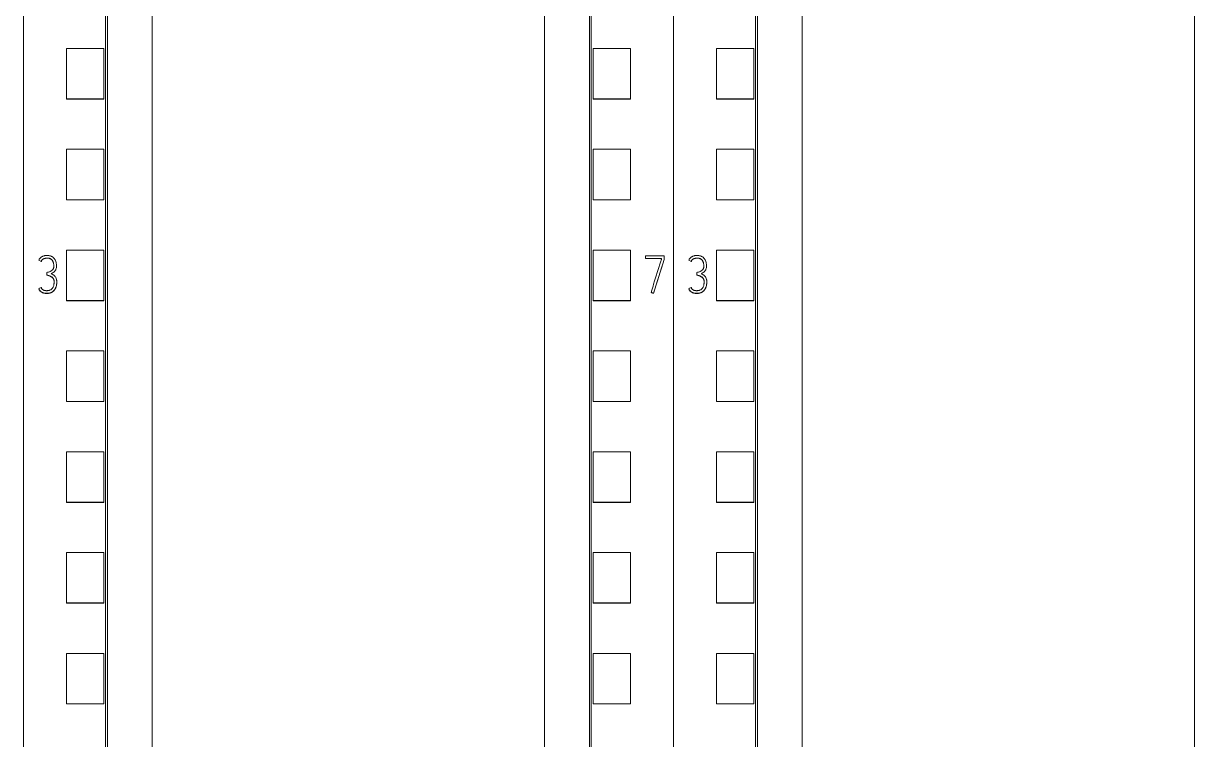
# Model space of a CAD drawing. Header units: millimetres. Extents: x 4137 to 6698, y 1400 to 3585.
# Drawn here: x 5181 to 5243.7, y 2980.8 to 3019.2 of the extents above; entities that cross this region are included whole.
import ezdxf

# ---------------------------------------------------------------- set-up
doc = ezdxf.new("R2010")
doc.units = ezdxf.units.MM
doc.layers.add('000-PI-Oprema', color=30, linetype='Continuous', lineweight=5)

msp = doc.modelspace()

# ---------------------------------------------------------------- linework, layer by layer
at = {"layer": '000-PI-Oprema', "color": 0, "linetype": 'ByBlock', "lineweight": 0}
for p, q in [((5181.048, 3075.465), (5181.048, 2962.047)), ((5215.848, 3075.465), (5215.848, 2962.047)), ((5215.848, 3075.465), (5215.848, 2962.047)), ((5185.448, 3073.185), (5185.448, 2964.37)), ((5211.448, 2964.37), (5211.448, 3073.185)), ((5220.248, 3073.185), (5220.248, 2964.37)), ((5183.348, 3015.152), (5183.348, 3017.854)), ((5185.348, 3017.854), (5183.348, 3017.854)), ((5185.348, 3015.152), (5185.348, 3017.854)), ((5211.548, 3015.152), (5211.548, 3017.854)), ((5211.548, 3017.854), (5213.548, 3017.854)), ((5213.548, 3015.152), (5213.548, 3017.854)), ((5218.148, 3015.152), (5218.148, 3017.854)), ((5220.148, 3017.854), (5218.148, 3017.854)), ((5220.148, 3015.152), (5220.148, 3017.854)), ((5183.348, 3015.134), (5183.348, 3015.152)), ((5185.348, 3015.152), (5183.348, 3015.152)), ((5185.348, 3015.134), (5183.348, 3015.134)), ((5185.348, 3015.134), (5185.348, 3015.152)), ((5211.548, 3015.152), (5213.548, 3015.152)), ((5211.548, 3015.134), (5211.548, 3015.152)), ((5211.548, 3015.134), (5213.548, 3015.134)), ((5213.548, 3015.134), (5213.548, 3015.152)), ((5218.148, 3015.134), (5218.148, 3015.152)), ((5220.148, 3015.152), (5218.148, 3015.152)), ((5220.148, 3015.134), (5218.148, 3015.134)), ((5220.148, 3015.134), (5220.148, 3015.152)), ((5183.348, 3009.751), (5183.348, 3012.452)), ((5185.348, 3012.452), (5183.348, 3012.452)), ((5185.348, 3009.751), (5185.348, 3012.452)), ((5211.548, 3009.751), (5211.548, 3012.452)), ((5211.548, 3012.452), (5213.548, 3012.452)), ((5213.548, 3009.751), (5213.548, 3012.452)), ((5218.148, 3009.751), (5218.148, 3012.452)), ((5220.148, 3012.452), (5218.148, 3012.452)), ((5220.148, 3009.751), (5220.148, 3012.452)), ((5183.348, 3009.734), (5183.348, 3009.751)), ((5185.348, 3009.751), (5183.348, 3009.751)), ((5185.348, 3009.734), (5183.348, 3009.734)), ((5185.348, 3009.734), (5185.348, 3009.751)), ((5211.548, 3009.751), (5213.548, 3009.751)), ((5211.548, 3009.734), (5211.548, 3009.751)), ((5211.548, 3009.734), (5213.548, 3009.734)), ((5213.548, 3009.734), (5213.548, 3009.751)), ((5218.148, 3009.734), (5218.148, 3009.751)), ((5220.148, 3009.751), (5218.148, 3009.751)), ((5220.148, 3009.734), (5218.148, 3009.734)), ((5220.148, 3009.734), (5220.148, 3009.751)), ((5183.348, 3004.349), (5183.348, 3007.05)), ((5185.348, 3007.05), (5183.348, 3007.05)), ((5185.348, 3004.349), (5185.348, 3007.05)), ((5211.548, 3004.349), (5211.548, 3007.05)), ((5211.548, 3007.05), (5213.548, 3007.05)), ((5213.548, 3004.349), (5213.548, 3007.05)), ((5214.351, 3006.607), (5214.351, 3006.748)), ((5214.351, 3006.748), (5215.35, 3006.748)), ((5214.351, 3006.607), (5214.351, 3006.6)), ((5215.211, 3006.607), (5214.351, 3006.607)), ((5214.351, 3006.6), (5215.211, 3006.6)), ((5215.211, 3006.568), (5215.211, 3006.607)), ((5215.35, 3006.748), (5215.35, 3006.546)), ((5215.35, 3006.546), (5215.35, 3006.539)), ((5218.148, 3004.349), (5218.148, 3007.05)), ((5220.148, 3007.05), (5218.148, 3007.05)), ((5220.148, 3004.349), (5220.148, 3007.05)), ((5182.294, 3005.847), (5182.294, 3005.841)), ((5182.815, 3006.194), (5182.815, 3006.2)), ((5217.094, 3005.847), (5217.094, 3005.841)), ((5217.615, 3006.194), (5217.615, 3006.2)), ((5182.302, 3005.709), (5182.302, 3005.703)), ((5182.832, 3005.341), (5182.832, 3005.347)), ((5217.102, 3005.709), (5217.102, 3005.703)), ((5217.632, 3005.341), (5217.632, 3005.347)), ((5214.648, 3004.783), (5214.648, 3004.777)), ((5214.781, 3004.739), (5214.781, 3004.733)), ((5183.348, 3004.334), (5183.348, 3004.349)), ((5185.348, 3004.349), (5183.348, 3004.349)), ((5185.348, 3004.334), (5183.348, 3004.334)), ((5185.348, 3004.334), (5185.348, 3004.349)), ((5211.548, 3004.334), (5211.548, 3004.349)), ((5211.548, 3004.349), (5213.548, 3004.349)), ((5211.548, 3004.334), (5213.548, 3004.334)), ((5213.548, 3004.334), (5213.548, 3004.349)), ((5218.148, 3004.334), (5218.148, 3004.349)), ((5220.148, 3004.349), (5218.148, 3004.349)), ((5220.148, 3004.334), (5218.148, 3004.334)), ((5220.148, 3004.334), (5220.148, 3004.349)), ((5183.348, 2998.947), (5183.348, 3001.649)), ((5185.348, 3001.649), (5183.348, 3001.649)), ((5185.348, 2998.947), (5185.348, 3001.649)), ((5211.548, 2998.947), (5211.548, 3001.649)), ((5211.548, 3001.649), (5213.548, 3001.649)), ((5213.548, 2998.947), (5213.548, 3001.649)), ((5218.148, 2998.947), (5218.148, 3001.649)), ((5220.148, 3001.649), (5218.148, 3001.649)), ((5220.148, 2998.947), (5220.148, 3001.649)), ((5183.348, 2998.934), (5183.348, 2998.947)), ((5185.348, 2998.947), (5183.348, 2998.947)), ((5185.348, 2998.934), (5185.348, 2998.947)), ((5211.548, 2998.934), (5211.548, 2998.947)), ((5211.548, 2998.947), (5213.548, 2998.947)), ((5213.548, 2998.934), (5213.548, 2998.947)), ((5218.148, 2998.934), (5218.148, 2998.947)), ((5220.148, 2998.947), (5218.148, 2998.947)), ((5220.148, 2998.934), (5220.148, 2998.947)), ((5185.348, 2998.934), (5183.348, 2998.934)), ((5211.548, 2998.934), (5213.548, 2998.934)), ((5220.148, 2998.934), (5218.148, 2998.934)), ((5183.348, 2993.546), (5183.348, 2996.247)), ((5185.348, 2996.247), (5183.348, 2996.247)), ((5185.348, 2993.546), (5185.348, 2996.247)), ((5211.548, 2993.546), (5211.548, 2996.247)), ((5211.548, 2996.247), (5213.548, 2996.247)), ((5213.548, 2993.546), (5213.548, 2996.247)), ((5218.148, 2993.546), (5218.148, 2996.247)), ((5220.148, 2996.247), (5218.148, 2996.247)), ((5220.148, 2993.546), (5220.148, 2996.247)), ((5183.348, 2993.534), (5183.348, 2993.546)), ((5185.348, 2993.546), (5183.348, 2993.546)), ((5185.348, 2993.534), (5183.348, 2993.534)), ((5185.348, 2993.534), (5185.348, 2993.546)), ((5211.548, 2993.534), (5211.548, 2993.546)), ((5211.548, 2993.546), (5213.548, 2993.546)), ((5211.548, 2993.534), (5213.548, 2993.534)), ((5213.548, 2993.534), (5213.548, 2993.546)), ((5218.148, 2993.534), (5218.148, 2993.546)), ((5220.148, 2993.546), (5218.148, 2993.546)), ((5220.148, 2993.534), (5218.148, 2993.534)), ((5220.148, 2993.534), (5220.148, 2993.546)), ((5183.348, 2988.144), (5183.348, 2990.845)), ((5185.348, 2990.845), (5183.348, 2990.845)), ((5185.348, 2988.144), (5185.348, 2990.845)), ((5211.548, 2988.144), (5211.548, 2990.845)), ((5211.548, 2990.845), (5213.548, 2990.845)), ((5213.548, 2988.144), (5213.548, 2990.845)), ((5218.148, 2988.144), (5218.148, 2990.845)), ((5220.148, 2990.845), (5218.148, 2990.845)), ((5220.148, 2988.144), (5220.148, 2990.845)), ((5183.348, 2988.135), (5183.348, 2988.144)), ((5185.348, 2988.144), (5183.348, 2988.144)), ((5185.348, 2988.135), (5183.348, 2988.135)), ((5185.348, 2988.135), (5185.348, 2988.144)), ((5211.548, 2988.135), (5211.548, 2988.144)), ((5211.548, 2988.144), (5213.548, 2988.144)), ((5211.548, 2988.135), (5213.548, 2988.135)), ((5213.548, 2988.135), (5213.548, 2988.144)), ((5218.148, 2988.135), (5218.148, 2988.144)), ((5220.148, 2988.144), (5218.148, 2988.144)), ((5220.148, 2988.135), (5218.148, 2988.135)), ((5220.148, 2988.135), (5220.148, 2988.144)), ((5183.348, 2982.743), (5183.348, 2985.444)), ((5185.348, 2985.444), (5183.348, 2985.444)), ((5185.348, 2982.743), (5185.348, 2985.444)), ((5211.548, 2982.743), (5211.548, 2985.444)), ((5211.548, 2985.444), (5213.548, 2985.444)), ((5213.548, 2982.743), (5213.548, 2985.444)), ((5218.148, 2982.743), (5218.148, 2985.444)), ((5220.148, 2985.444), (5218.148, 2985.444)), ((5220.148, 2982.743), (5220.148, 2985.444)), ((5183.348, 2982.735), (5183.348, 2982.743)), ((5185.348, 2982.743), (5183.348, 2982.743)), ((5185.348, 2982.735), (5183.348, 2982.735)), ((5185.348, 2982.735), (5185.348, 2982.743)), ((5211.548, 2982.735), (5211.548, 2982.743)), ((5211.548, 2982.743), (5213.548, 2982.743)), ((5211.548, 2982.735), (5213.548, 2982.735)), ((5213.548, 2982.735), (5213.548, 2982.743)), ((5218.148, 2982.735), (5218.148, 2982.743)), ((5220.148, 2982.743), (5218.148, 2982.743)), ((5220.148, 2982.735), (5218.148, 2982.735)), ((5220.148, 2982.735), (5220.148, 2982.743))]:
    msp.add_line(p, q, dxfattribs=at)
at = {"layer": '000-PI-Oprema', "color": 0, "linetype": 'ByBlock', "lineweight": 0, "ltscale": 0.25}
for p, q in [((5181.869, 3006.512), (5181.997, 3006.442)), ((5216.669, 3006.512), (5216.797, 3006.442)), ((5181.869, 3004.986), (5181.997, 3005.044)), ((5216.669, 3004.986), (5216.797, 3005.044))]:
    msp.add_line(p, q, dxfattribs=at)
at = {"layer": '000-PI-Oprema', "color": 7, "linetype": 'Continuous', "lineweight": 13}
for centre, major_axis, ratio, start_param, end_param in [((5218.883, 2955.573), (314.603, 1002.18), 0.017762, 1.525489, 1.527294), ((5218.881, 2955.637), (314.393, 1001.508), 0.017752, 1.525522, 1.527328)]:
    msp.add_ellipse(centre, major_axis=major_axis, ratio=ratio, start_param=start_param, end_param=end_param, dxfattribs=at)
at = {"layer": '000-PI-Oprema', "color": 0, "linetype": 'ByBlock', "lineweight": 0}
for points, knots in [([(5185.548, 3073.37), (5185.548, 3070.326), (5185.548, 3060.757), (5185.548, 3046.587), (5185.548, 3032.02), (5185.548, 3017.81), (5185.548, 3003.516), (5185.548, 2988.029), (5185.548, 2975.39), (5185.548, 2967.425), (5185.548, 2964.084)], [0, 0, 0, 0, 0.083934, 0.263736, 0.389889, 0.484142, 0.653794, 0.78188, 0.908517, 1, 1, 1, 1]), ([(5211.348, 2964.084), (5211.348, 2967.425), (5211.348, 2975.39), (5211.348, 2988.029), (5211.348, 3003.516), (5211.348, 3017.81), (5211.348, 3032.02), (5211.348, 3046.587), (5211.348, 3060.757), (5211.348, 3070.326), (5211.348, 3073.37)], [0, 0, 0, 0, 0.091483, 0.21812, 0.346206, 0.515858, 0.610111, 0.736264, 0.916066, 1, 1, 1, 1]), ([(5220.348, 3073.37), (5220.348, 3070.326), (5220.348, 3060.757), (5220.348, 3046.587), (5220.348, 3032.02), (5220.348, 3017.81), (5220.348, 3003.516), (5220.348, 2988.029), (5220.348, 2975.39), (5220.348, 2967.425), (5220.348, 2964.084)], [0, 0, 0, 0, 0.083934, 0.263736, 0.389889, 0.484142, 0.653794, 0.78188, 0.908517, 1, 1, 1, 1]), ([(5187.948, 3070.305), (5187.948, 3068.282), (5187.948, 3059.733), (5187.948, 3046.587), (5187.948, 3032.02), (5187.948, 3017.81), (5187.948, 3003.516), (5187.948, 2988.029), (5187.948, 2975.271), (5187.948, 2966.39), (5187.948, 2962.132), (5187.948, 2961.334)], [0, 0, 0, 0, 0.055935, 0.236292, 0.362833, 0.457376, 0.627551, 0.756032, 0.883059, 0.978086, 1, 1, 1, 1]), ([(5208.948, 3070.305), (5208.948, 3068.282), (5208.948, 3059.733), (5208.948, 3046.587), (5208.948, 3032.02), (5208.948, 3017.81), (5208.948, 3003.516), (5208.948, 2988.029), (5208.948, 2975.271), (5208.948, 2966.39), (5208.948, 2962.132), (5208.948, 2961.334)], [0, 0, 0, 0, 0.055935, 0.236292, 0.362833, 0.457376, 0.627551, 0.756032, 0.883059, 0.978086, 1, 1, 1, 1]), ([(5222.748, 3070.305), (5222.748, 3068.282), (5222.748, 3059.733), (5222.748, 3046.587), (5222.748, 3032.02), (5222.748, 3017.81), (5222.748, 3003.516), (5222.748, 2988.029), (5222.748, 2975.271), (5222.748, 2966.39), (5222.748, 2962.132), (5222.748, 2961.334)], [0, 0, 0, 0, 0.055935, 0.236292, 0.362833, 0.457376, 0.627551, 0.756032, 0.883059, 0.978086, 1, 1, 1, 1]), ([(5243.748, 3070.305), (5243.748, 3068.282), (5243.748, 3059.733), (5243.748, 3046.587), (5243.748, 3032.02), (5243.748, 3017.81), (5243.748, 3003.516), (5243.748, 2988.029), (5243.748, 2975.271), (5243.748, 2966.39), (5243.748, 2962.132), (5243.748, 2961.334)], [0, 0, 0, 0, 0.055935, 0.236292, 0.362833, 0.457376, 0.627551, 0.756032, 0.883059, 0.978086, 1, 1, 1, 1]), ([(5181.869, 3006.512), (5181.878, 3006.531), (5181.897, 3006.566), (5181.922, 3006.598), (5181.942, 3006.621), (5181.949, 3006.628), (5181.964, 3006.642), (5181.972, 3006.649), (5181.995, 3006.668), (5182.011, 3006.68), (5182.037, 3006.696), (5182.046, 3006.701), (5182.064, 3006.71), (5182.073, 3006.714), (5182.101, 3006.727), (5182.12, 3006.734), (5182.149, 3006.742), (5182.159, 3006.745), (5182.178, 3006.749), (5182.188, 3006.751), (5182.218, 3006.756), (5182.258, 3006.761), (5182.298, 3006.762), (5182.339, 3006.761), (5182.359, 3006.761), (5182.399, 3006.757), (5182.419, 3006.754), (5182.459, 3006.746), (5182.478, 3006.742), (5182.517, 3006.729), (5182.535, 3006.722), (5182.563, 3006.709), (5182.572, 3006.704), (5182.59, 3006.694), (5182.598, 3006.689), (5182.623, 3006.672), (5182.639, 3006.66), (5182.661, 3006.64), (5182.668, 3006.633), (5182.682, 3006.618), (5182.689, 3006.61), (5182.708, 3006.587), (5182.72, 3006.57), (5182.741, 3006.536), (5182.75, 3006.518), (5182.775, 3006.463), (5182.787, 3006.424), (5182.8, 3006.366), (5182.804, 3006.346), (5182.81, 3006.306), (5182.812, 3006.286), (5182.814, 3006.246), (5182.815, 3006.226), (5182.815, 3006.186), (5182.815, 3006.166), (5182.812, 3006.125), (5182.81, 3006.105), (5182.802, 3006.065), (5182.796, 3006.046), (5182.781, 3006.009), (5182.773, 3005.991), (5182.757, 3005.964), (5182.752, 3005.956), (5182.74, 3005.939), (5182.734, 3005.931), (5182.714, 3005.908), (5182.7, 3005.894), (5182.678, 3005.874), (5182.67, 3005.867), (5182.654, 3005.855), (5182.645, 3005.849), (5182.62, 3005.833), (5182.603, 3005.822), (5182.568, 3005.802), (5182.55, 3005.793), (5182.532, 3005.784)], [0, 0, 0, 0, 0.03125, 0.0625, 0.0625, 0.078125, 0.078125, 0.09375, 0.09375, 0.125, 0.125, 0.140625, 0.140625, 0.15625, 0.15625, 0.1875, 0.1875, 0.203125, 0.203125, 0.21875, 0.21875, 0.25, 0.28125, 0.28125, 0.3125, 0.3125, 0.34375, 0.34375, 0.375, 0.375, 0.40625, 0.40625, 0.421875, 0.421875, 0.4375, 0.4375, 0.46875, 0.46875, 0.484375, 0.484375, 0.5, 0.5, 0.53125, 0.53125, 0.5625, 0.5625, 0.625, 0.625, 0.65625, 0.65625, 0.6875, 0.6875, 0.71875, 0.71875, 0.75, 0.75, 0.78125, 0.78125, 0.8125, 0.8125, 0.84375, 0.84375, 0.859375, 0.859375, 0.875, 0.875, 0.90625, 0.90625, 0.921875, 0.921875, 0.9375, 0.9375, 0.96875, 0.96875, 1, 1, 1, 1]), ([(5182.294, 3005.847), (5182.325, 3005.857), (5182.357, 3005.866), (5182.42, 3005.886), (5182.451, 3005.896), (5182.496, 3005.916), (5182.511, 3005.924), (5182.54, 3005.941), (5182.553, 3005.95), (5182.573, 3005.965), (5182.579, 3005.971), (5182.591, 3005.982), (5182.597, 3005.988), (5182.613, 3006.007), (5182.624, 3006.019), (5182.637, 3006.04), (5182.641, 3006.047), (5182.649, 3006.062), (5182.652, 3006.07), (5182.661, 3006.093), (5182.665, 3006.109), (5182.671, 3006.141), (5182.673, 3006.158), (5182.674, 3006.191), (5182.674, 3006.207), (5182.673, 3006.257), (5182.671, 3006.289), (5182.663, 3006.338), (5182.66, 3006.354), (5182.653, 3006.378), (5182.651, 3006.386), (5182.646, 3006.402), (5182.643, 3006.41), (5182.634, 3006.433), (5182.627, 3006.448), (5182.61, 3006.477), (5182.601, 3006.491), (5182.581, 3006.517), (5182.57, 3006.53), (5182.552, 3006.547), (5182.546, 3006.552), (5182.533, 3006.562), (5182.526, 3006.567), (5182.505, 3006.581), (5182.49, 3006.589), (5182.46, 3006.601), (5182.444, 3006.607), (5182.411, 3006.615), (5182.395, 3006.617), (5182.362, 3006.621), (5182.346, 3006.623), (5182.312, 3006.623), (5182.296, 3006.623), (5182.262, 3006.621), (5182.246, 3006.619), (5182.213, 3006.614), (5182.197, 3006.611), (5182.173, 3006.603), (5182.165, 3006.601), (5182.15, 3006.595), (5182.142, 3006.592), (5182.127, 3006.585), (5182.119, 3006.581), (5182.105, 3006.572), (5182.098, 3006.568), (5182.078, 3006.553), (5182.065, 3006.542), (5182.042, 3006.518), (5182.032, 3006.506), (5182.013, 3006.478), (5182.005, 3006.464), (5181.997, 3006.449)], [0, 0, 0, 0, 0.0625, 0.0625, 0.125, 0.125, 0.15625, 0.15625, 0.1875, 0.1875, 0.203125, 0.203125, 0.21875, 0.21875, 0.25, 0.25, 0.265625, 0.265625, 0.28125, 0.28125, 0.3125, 0.3125, 0.34375, 0.34375, 0.375, 0.375, 0.4375, 0.4375, 0.46875, 0.46875, 0.484375, 0.484375, 0.5, 0.5, 0.53125, 0.53125, 0.5625, 0.5625, 0.59375, 0.59375, 0.609375, 0.609375, 0.625, 0.625, 0.65625, 0.65625, 0.6875, 0.6875, 0.71875, 0.71875, 0.75, 0.75, 0.78125, 0.78125, 0.8125, 0.8125, 0.84375, 0.84375, 0.859375, 0.859375, 0.875, 0.875, 0.890625, 0.890625, 0.90625, 0.90625, 0.9375, 0.9375, 0.96875, 0.96875, 1, 1, 1, 1]), ([(5181.997, 3006.442), (5182.004, 3006.457), (5182.013, 3006.472), (5182.031, 3006.499), (5182.041, 3006.511), (5182.059, 3006.529), (5182.065, 3006.535), (5182.077, 3006.546), (5182.084, 3006.551), (5182.097, 3006.561), (5182.104, 3006.565), (5182.118, 3006.574), (5182.125, 3006.578), (5182.148, 3006.588), (5182.163, 3006.594), (5182.195, 3006.604), (5182.211, 3006.607), (5182.244, 3006.613), (5182.26, 3006.615), (5182.293, 3006.617), (5182.31, 3006.617), (5182.36, 3006.616), (5182.392, 3006.613), (5182.433, 3006.603), (5182.441, 3006.601), (5182.457, 3006.596), (5182.465, 3006.593), (5182.488, 3006.584), (5182.502, 3006.576), (5182.524, 3006.563), (5182.53, 3006.558), (5182.543, 3006.548), (5182.55, 3006.543), (5182.568, 3006.526), (5182.579, 3006.513), (5182.594, 3006.494), (5182.599, 3006.487), (5182.609, 3006.473), (5182.622, 3006.452), (5182.632, 3006.43), (5182.645, 3006.399), (5182.65, 3006.383), (5182.659, 3006.354), (5182.662, 3006.34), (5182.664, 3006.326)], [0, 0, 0, 0, 0.055989, 0.055989, 0.111979, 0.111979, 0.139974, 0.139974, 0.167968, 0.167968, 0.195963, 0.195963, 0.223958, 0.223958, 0.279947, 0.279947, 0.335937, 0.335937, 0.391926, 0.391926, 0.447916, 0.447916, 0.559895, 0.559895, 0.587889, 0.587889, 0.615884, 0.615884, 0.671874, 0.671874, 0.699868, 0.699868, 0.727863, 0.727863, 0.783853, 0.783853, 0.811847, 0.811847, 0.839842, 0.895832, 0.895832, 0.951821, 0.951821, 1, 1, 1, 1]), ([(5214.648, 3004.783), (5214.695, 3004.932), (5214.742, 3005.081), (5214.812, 3005.304), (5214.835, 3005.378), (5214.882, 3005.527), (5214.905, 3005.602), (5214.94, 3005.713), (5214.952, 3005.75), (5214.975, 3005.825), (5214.987, 3005.862), (5215.022, 3005.973), (5215.045, 3006.048), (5215.092, 3006.197), (5215.116, 3006.271), (5215.151, 3006.382), (5215.163, 3006.42), (5215.18, 3006.475), (5215.186, 3006.494), (5215.196, 3006.522), (5215.199, 3006.531), (5215.205, 3006.549), (5215.208, 3006.559), (5215.211, 3006.568)], [0, 0, 0, 0, 0.25, 0.25, 0.375, 0.375, 0.5, 0.5, 0.5625, 0.5625, 0.625, 0.625, 0.75, 0.75, 0.875, 0.875, 0.9375, 0.9375, 0.96875, 0.96875, 0.984375, 0.984375, 1, 1, 1, 1]), ([(5216.669, 3006.512), (5216.678, 3006.531), (5216.697, 3006.566), (5216.722, 3006.598), (5216.742, 3006.621), (5216.749, 3006.628), (5216.764, 3006.642), (5216.772, 3006.649), (5216.795, 3006.668), (5216.811, 3006.68), (5216.837, 3006.696), (5216.846, 3006.701), (5216.864, 3006.71), (5216.873, 3006.714), (5216.901, 3006.727), (5216.92, 3006.734), (5216.949, 3006.742), (5216.959, 3006.745), (5216.978, 3006.749), (5216.988, 3006.751), (5217.018, 3006.756), (5217.058, 3006.761), (5217.098, 3006.762), (5217.139, 3006.761), (5217.159, 3006.761), (5217.199, 3006.757), (5217.219, 3006.754), (5217.259, 3006.746), (5217.278, 3006.742), (5217.317, 3006.729), (5217.335, 3006.722), (5217.363, 3006.709), (5217.372, 3006.704), (5217.39, 3006.694), (5217.398, 3006.689), (5217.423, 3006.672), (5217.439, 3006.66), (5217.461, 3006.64), (5217.468, 3006.633), (5217.482, 3006.618), (5217.489, 3006.61), (5217.508, 3006.587), (5217.52, 3006.57), (5217.541, 3006.536), (5217.55, 3006.518), (5217.575, 3006.463), (5217.587, 3006.424), (5217.6, 3006.366), (5217.604, 3006.346), (5217.61, 3006.306), (5217.612, 3006.286), (5217.614, 3006.246), (5217.615, 3006.226), (5217.615, 3006.186), (5217.615, 3006.166), (5217.612, 3006.125), (5217.61, 3006.105), (5217.602, 3006.065), (5217.596, 3006.046), (5217.581, 3006.009), (5217.573, 3005.991), (5217.557, 3005.964), (5217.552, 3005.956), (5217.54, 3005.939), (5217.534, 3005.931), (5217.514, 3005.908), (5217.5, 3005.894), (5217.478, 3005.874), (5217.47, 3005.867), (5217.454, 3005.855), (5217.445, 3005.849), (5217.42, 3005.833), (5217.403, 3005.822), (5217.368, 3005.802), (5217.35, 3005.793), (5217.332, 3005.784)], [0, 0, 0, 0, 0.03125, 0.0625, 0.0625, 0.078125, 0.078125, 0.09375, 0.09375, 0.125, 0.125, 0.140625, 0.140625, 0.15625, 0.15625, 0.1875, 0.1875, 0.203125, 0.203125, 0.21875, 0.21875, 0.25, 0.28125, 0.28125, 0.3125, 0.3125, 0.34375, 0.34375, 0.375, 0.375, 0.40625, 0.40625, 0.421875, 0.421875, 0.4375, 0.4375, 0.46875, 0.46875, 0.484375, 0.484375, 0.5, 0.5, 0.53125, 0.53125, 0.5625, 0.5625, 0.625, 0.625, 0.65625, 0.65625, 0.6875, 0.6875, 0.71875, 0.71875, 0.75, 0.75, 0.78125, 0.78125, 0.8125, 0.8125, 0.84375, 0.84375, 0.859375, 0.859375, 0.875, 0.875, 0.90625, 0.90625, 0.921875, 0.921875, 0.9375, 0.9375, 0.96875, 0.96875, 1, 1, 1, 1]), ([(5217.094, 3005.847), (5217.125, 3005.857), (5217.157, 3005.866), (5217.22, 3005.886), (5217.251, 3005.896), (5217.296, 3005.916), (5217.311, 3005.924), (5217.34, 3005.941), (5217.353, 3005.95), (5217.373, 3005.965), (5217.379, 3005.971), (5217.391, 3005.982), (5217.397, 3005.988), (5217.413, 3006.007), (5217.424, 3006.019), (5217.437, 3006.04), (5217.441, 3006.047), (5217.449, 3006.062), (5217.452, 3006.07), (5217.461, 3006.093), (5217.465, 3006.109), (5217.471, 3006.141), (5217.473, 3006.158), (5217.474, 3006.191), (5217.474, 3006.207), (5217.473, 3006.257), (5217.471, 3006.289), (5217.463, 3006.338), (5217.46, 3006.354), (5217.453, 3006.378), (5217.451, 3006.386), (5217.446, 3006.402), (5217.443, 3006.41), (5217.434, 3006.433), (5217.427, 3006.448), (5217.41, 3006.477), (5217.401, 3006.491), (5217.381, 3006.517), (5217.37, 3006.53), (5217.352, 3006.547), (5217.346, 3006.552), (5217.333, 3006.562), (5217.326, 3006.567), (5217.305, 3006.581), (5217.29, 3006.589), (5217.26, 3006.601), (5217.244, 3006.607), (5217.211, 3006.615), (5217.195, 3006.617), (5217.162, 3006.621), (5217.146, 3006.623), (5217.112, 3006.623), (5217.096, 3006.623), (5217.062, 3006.621), (5217.046, 3006.619), (5217.013, 3006.614), (5216.997, 3006.611), (5216.973, 3006.603), (5216.965, 3006.601), (5216.95, 3006.595), (5216.942, 3006.592), (5216.927, 3006.585), (5216.919, 3006.581), (5216.905, 3006.572), (5216.898, 3006.568), (5216.878, 3006.553), (5216.865, 3006.542), (5216.842, 3006.518), (5216.832, 3006.506), (5216.813, 3006.478), (5216.805, 3006.464), (5216.797, 3006.449)], [0, 0, 0, 0, 0.0625, 0.0625, 0.125, 0.125, 0.15625, 0.15625, 0.1875, 0.1875, 0.203125, 0.203125, 0.21875, 0.21875, 0.25, 0.25, 0.265625, 0.265625, 0.28125, 0.28125, 0.3125, 0.3125, 0.34375, 0.34375, 0.375, 0.375, 0.4375, 0.4375, 0.46875, 0.46875, 0.484375, 0.484375, 0.5, 0.5, 0.53125, 0.53125, 0.5625, 0.5625, 0.59375, 0.59375, 0.609375, 0.609375, 0.625, 0.625, 0.65625, 0.65625, 0.6875, 0.6875, 0.71875, 0.71875, 0.75, 0.75, 0.78125, 0.78125, 0.8125, 0.8125, 0.84375, 0.84375, 0.859375, 0.859375, 0.875, 0.875, 0.890625, 0.890625, 0.90625, 0.90625, 0.9375, 0.9375, 0.96875, 0.96875, 1, 1, 1, 1]), ([(5216.797, 3006.442), (5216.804, 3006.457), (5216.813, 3006.472), (5216.831, 3006.499), (5216.841, 3006.511), (5216.859, 3006.529), (5216.865, 3006.535), (5216.877, 3006.546), (5216.884, 3006.551), (5216.897, 3006.561), (5216.904, 3006.565), (5216.918, 3006.574), (5216.925, 3006.578), (5216.948, 3006.588), (5216.963, 3006.594), (5216.995, 3006.604), (5217.011, 3006.607), (5217.044, 3006.613), (5217.06, 3006.615), (5217.093, 3006.617), (5217.11, 3006.617), (5217.16, 3006.616), (5217.192, 3006.613), (5217.233, 3006.603), (5217.241, 3006.601), (5217.257, 3006.596), (5217.265, 3006.593), (5217.288, 3006.584), (5217.302, 3006.576), (5217.324, 3006.563), (5217.33, 3006.558), (5217.343, 3006.548), (5217.35, 3006.543), (5217.368, 3006.526), (5217.379, 3006.513), (5217.394, 3006.494), (5217.399, 3006.487), (5217.409, 3006.473), (5217.422, 3006.452), (5217.432, 3006.43), (5217.445, 3006.399), (5217.45, 3006.383), (5217.459, 3006.354), (5217.462, 3006.34), (5217.464, 3006.326)], [0, 0, 0, 0, 0.055989, 0.055989, 0.111979, 0.111979, 0.139974, 0.139974, 0.167968, 0.167968, 0.195963, 0.195963, 0.223958, 0.223958, 0.279947, 0.279947, 0.335937, 0.335937, 0.391926, 0.391926, 0.447916, 0.447916, 0.559895, 0.559895, 0.587889, 0.587889, 0.615884, 0.615884, 0.671874, 0.671874, 0.699868, 0.699868, 0.727863, 0.727863, 0.783853, 0.783853, 0.811847, 0.811847, 0.839842, 0.895832, 0.895832, 0.951821, 0.951821, 1, 1, 1, 1]), ([(5182.81, 3006.104), (5182.811, 3006.115), (5182.813, 3006.126), (5182.815, 3006.156), (5182.815, 3006.175), (5182.815, 3006.193)], [0, 0, 0, 0, 0.372922, 0.372922, 1, 1, 1, 1]), ([(5217.61, 3006.104), (5217.611, 3006.115), (5217.613, 3006.126), (5217.615, 3006.156), (5217.615, 3006.175), (5217.615, 3006.193)], [0, 0, 0, 0, 0.372922, 0.372922, 1, 1, 1, 1]), ([(5182.532, 3005.784), (5182.551, 3005.774), (5182.57, 3005.764), (5182.606, 3005.743), (5182.624, 3005.732), (5182.659, 3005.709), (5182.676, 3005.697), (5182.701, 3005.677), (5182.709, 3005.669), (5182.724, 3005.655), (5182.731, 3005.647), (5182.751, 3005.623), (5182.764, 3005.606), (5182.78, 3005.579), (5182.785, 3005.569), (5182.794, 3005.55), (5182.798, 3005.541), (5182.81, 3005.511), (5182.816, 3005.491), (5182.823, 3005.46), (5182.825, 3005.45), (5182.828, 3005.429), (5182.829, 3005.418), (5182.832, 3005.387), (5182.832, 3005.366), (5182.832, 3005.324), (5182.831, 3005.303), (5182.829, 3005.261), (5182.827, 3005.24), (5182.821, 3005.199), (5182.818, 3005.178), (5182.805, 3005.116), (5182.794, 3005.076), (5182.774, 3005.028), (5182.77, 3005.018), (5182.761, 3004.999), (5182.756, 3004.99), (5182.741, 3004.962), (5182.73, 3004.944), (5182.705, 3004.91), (5182.692, 3004.894), (5182.67, 3004.871), (5182.662, 3004.863), (5182.647, 3004.849), (5182.638, 3004.842), (5182.613, 3004.823), (5182.596, 3004.811), (5182.569, 3004.796), (5182.559, 3004.791), (5182.54, 3004.782), (5182.53, 3004.778), (5182.481, 3004.758), (5182.44, 3004.748), (5182.378, 3004.738), (5182.357, 3004.736), (5182.314, 3004.734), (5182.293, 3004.733), (5182.251, 3004.734), (5182.23, 3004.735), (5182.199, 3004.739), (5182.188, 3004.74), (5182.167, 3004.744), (5182.157, 3004.746), (5182.126, 3004.753), (5182.106, 3004.76), (5182.076, 3004.771), (5182.067, 3004.776), (5182.048, 3004.785), (5182.038, 3004.79), (5182.011, 3004.806), (5181.993, 3004.818), (5181.969, 3004.838), (5181.961, 3004.845), (5181.947, 3004.861), (5181.94, 3004.869), (5181.92, 3004.894), (5181.909, 3004.911), (5181.888, 3004.948), (5181.878, 3004.966), (5181.869, 3004.986)], [0, 0, 0, 0, 0.03125, 0.03125, 0.0625, 0.0625, 0.09375, 0.09375, 0.109375, 0.109375, 0.125, 0.125, 0.15625, 0.15625, 0.171875, 0.171875, 0.1875, 0.1875, 0.21875, 0.21875, 0.234375, 0.234375, 0.25, 0.25, 0.28125, 0.28125, 0.3125, 0.3125, 0.34375, 0.34375, 0.375, 0.375, 0.4375, 0.4375, 0.453125, 0.453125, 0.46875, 0.46875, 0.5, 0.5, 0.53125, 0.53125, 0.546875, 0.546875, 0.5625, 0.5625, 0.59375, 0.59375, 0.609375, 0.609375, 0.625, 0.625, 0.6875, 0.6875, 0.71875, 0.71875, 0.75, 0.75, 0.78125, 0.78125, 0.796875, 0.796875, 0.8125, 0.8125, 0.84375, 0.84375, 0.859375, 0.859375, 0.875, 0.875, 0.90625, 0.90625, 0.921875, 0.921875, 0.9375, 0.9375, 0.96875, 0.96875, 1, 1, 1, 1]), ([(5181.869, 3004.98), (5181.878, 3004.96), (5181.888, 3004.941), (5181.909, 3004.905), (5181.92, 3004.887), (5181.94, 3004.862), (5181.947, 3004.854), (5181.961, 3004.839), (5181.969, 3004.832), (5181.993, 3004.812), (5182.01, 3004.8), (5182.038, 3004.784), (5182.047, 3004.779), (5182.066, 3004.77), (5182.076, 3004.765), (5182.105, 3004.754), (5182.125, 3004.747), (5182.166, 3004.737), (5182.187, 3004.734), (5182.229, 3004.729), (5182.25, 3004.728), (5182.291, 3004.727), (5182.312, 3004.727), (5182.354, 3004.73), (5182.375, 3004.732), (5182.407, 3004.736), (5182.417, 3004.738), (5182.438, 3004.742), (5182.448, 3004.745), (5182.478, 3004.752), (5182.498, 3004.759), (5182.528, 3004.77), (5182.537, 3004.774), (5182.557, 3004.783), (5182.566, 3004.788), (5182.594, 3004.804), (5182.611, 3004.815), (5182.644, 3004.841), (5182.66, 3004.854), (5182.689, 3004.885), (5182.703, 3004.901), (5182.728, 3004.935), (5182.739, 3004.952), (5182.755, 3004.98), (5182.76, 3004.989), (5182.769, 3005.008), (5182.773, 3005.018), (5182.793, 3005.067), (5182.805, 3005.107), (5182.817, 3005.168), (5182.821, 3005.189), (5182.826, 3005.231), (5182.828, 3005.252), (5182.83, 3005.276), (5182.83, 3005.279), (5182.83, 3005.282)], [0, 0, 0, 0, 0.045144, 0.045144, 0.090287, 0.090287, 0.112859, 0.112859, 0.135431, 0.135431, 0.180575, 0.180575, 0.203147, 0.203147, 0.225718, 0.225718, 0.270862, 0.270862, 0.316006, 0.316006, 0.361149, 0.361149, 0.406293, 0.406293, 0.451437, 0.451437, 0.474009, 0.474009, 0.49658, 0.49658, 0.541724, 0.541724, 0.564296, 0.564296, 0.586868, 0.586868, 0.632011, 0.632011, 0.677155, 0.677155, 0.722299, 0.722299, 0.767442, 0.767442, 0.790014, 0.790014, 0.812586, 0.812586, 0.902873, 0.902873, 0.948017, 0.948017, 0.993161, 0.993161, 1, 1, 1, 1]), ([(5181.997, 3005.044), (5182.004, 3005.028), (5182.012, 3005.013), (5182.03, 3004.983), (5182.04, 3004.97), (5182.058, 3004.95), (5182.064, 3004.944), (5182.078, 3004.933), (5182.084, 3004.928), (5182.099, 3004.918), (5182.106, 3004.914), (5182.122, 3004.905), (5182.13, 3004.902), (5182.154, 3004.892), (5182.17, 3004.888), (5182.204, 3004.881), (5182.222, 3004.878), (5182.256, 3004.875), (5182.273, 3004.875), (5182.308, 3004.875), (5182.325, 3004.876), (5182.359, 3004.878), (5182.376, 3004.881), (5182.402, 3004.886), (5182.41, 3004.887), (5182.427, 3004.892), (5182.436, 3004.894), (5182.46, 3004.902), (5182.476, 3004.908), (5182.5, 3004.92), (5182.507, 3004.924), (5182.522, 3004.933), (5182.53, 3004.938), (5182.55, 3004.953), (5182.563, 3004.964), (5182.587, 3004.989), (5182.598, 3005.003), (5182.618, 3005.032), (5182.626, 3005.047), (5182.641, 3005.078), (5182.648, 3005.094), (5182.665, 3005.144), (5182.672, 3005.177), (5182.681, 3005.228), (5182.684, 3005.245), (5182.687, 3005.28), (5182.689, 3005.297), (5182.691, 3005.331), (5182.691, 3005.349), (5182.69, 3005.374), (5182.69, 3005.383), (5182.689, 3005.4), (5182.688, 3005.409), (5182.684, 3005.435), (5182.68, 3005.452), (5182.671, 3005.476), (5182.668, 3005.484), (5182.661, 3005.5), (5182.657, 3005.507), (5182.643, 3005.53), (5182.633, 3005.544), (5182.611, 3005.57), (5182.599, 3005.583), (5182.573, 3005.605), (5182.559, 3005.616), (5182.53, 3005.634), (5182.515, 3005.643), (5182.484, 3005.658), (5182.468, 3005.665), (5182.436, 3005.676), (5182.419, 3005.681), (5182.37, 3005.695), (5182.336, 3005.703), (5182.302, 3005.709)], [0, 0, 0, 0, 0.03125, 0.03125, 0.0625, 0.0625, 0.078125, 0.078125, 0.09375, 0.09375, 0.109375, 0.109375, 0.125, 0.125, 0.15625, 0.15625, 0.1875, 0.1875, 0.21875, 0.21875, 0.25, 0.25, 0.28125, 0.28125, 0.296875, 0.296875, 0.3125, 0.3125, 0.34375, 0.34375, 0.359375, 0.359375, 0.375, 0.375, 0.40625, 0.40625, 0.4375, 0.4375, 0.46875, 0.46875, 0.5, 0.5, 0.5625, 0.5625, 0.59375, 0.59375, 0.625, 0.625, 0.65625, 0.65625, 0.671875, 0.671875, 0.6875, 0.6875, 0.71875, 0.71875, 0.734375, 0.734375, 0.75, 0.75, 0.78125, 0.78125, 0.8125, 0.8125, 0.84375, 0.84375, 0.875, 0.875, 0.90625, 0.90625, 0.9375, 0.9375, 1, 1, 1, 1]), ([(5182.302, 3005.703), (5182.336, 3005.697), (5182.37, 3005.689), (5182.419, 3005.675), (5182.435, 3005.67), (5182.468, 3005.658), (5182.484, 3005.652), (5182.507, 3005.64), (5182.515, 3005.636), (5182.53, 3005.628), (5182.537, 3005.623), (5182.559, 3005.609), (5182.573, 3005.599), (5182.593, 3005.582), (5182.599, 3005.576), (5182.611, 3005.564), (5182.617, 3005.557), (5182.633, 3005.537), (5182.643, 3005.523), (5182.657, 3005.501), (5182.661, 3005.493), (5182.664, 3005.485), (5182.665, 3005.485), (5182.665, 3005.484)], [0, 0, 0, 0, 0.234549, 0.234549, 0.351824, 0.351824, 0.469098, 0.469098, 0.527735, 0.527735, 0.586373, 0.586373, 0.703647, 0.703647, 0.762285, 0.762285, 0.820922, 0.820922, 0.938196, 0.938196, 0.996834, 0.996834, 1, 1, 1, 1]), ([(5217.332, 3005.784), (5217.351, 3005.774), (5217.37, 3005.764), (5217.406, 3005.743), (5217.424, 3005.732), (5217.459, 3005.709), (5217.476, 3005.697), (5217.501, 3005.677), (5217.509, 3005.669), (5217.524, 3005.655), (5217.531, 3005.647), (5217.551, 3005.623), (5217.564, 3005.606), (5217.58, 3005.579), (5217.585, 3005.569), (5217.594, 3005.55), (5217.598, 3005.541), (5217.61, 3005.511), (5217.616, 3005.491), (5217.623, 3005.46), (5217.625, 3005.45), (5217.628, 3005.429), (5217.629, 3005.418), (5217.632, 3005.387), (5217.632, 3005.366), (5217.632, 3005.324), (5217.631, 3005.303), (5217.629, 3005.261), (5217.627, 3005.24), (5217.621, 3005.199), (5217.618, 3005.178), (5217.605, 3005.116), (5217.594, 3005.076), (5217.574, 3005.028), (5217.57, 3005.018), (5217.561, 3004.999), (5217.556, 3004.99), (5217.541, 3004.962), (5217.53, 3004.944), (5217.505, 3004.91), (5217.492, 3004.894), (5217.47, 3004.871), (5217.462, 3004.863), (5217.447, 3004.849), (5217.438, 3004.842), (5217.413, 3004.823), (5217.396, 3004.811), (5217.369, 3004.796), (5217.359, 3004.791), (5217.34, 3004.782), (5217.33, 3004.778), (5217.281, 3004.758), (5217.24, 3004.748), (5217.178, 3004.738), (5217.157, 3004.736), (5217.114, 3004.734), (5217.093, 3004.733), (5217.051, 3004.734), (5217.03, 3004.735), (5216.999, 3004.739), (5216.988, 3004.74), (5216.967, 3004.744), (5216.957, 3004.746), (5216.926, 3004.753), (5216.906, 3004.76), (5216.876, 3004.771), (5216.867, 3004.776), (5216.848, 3004.785), (5216.838, 3004.79), (5216.811, 3004.806), (5216.793, 3004.818), (5216.769, 3004.838), (5216.761, 3004.845), (5216.747, 3004.861), (5216.74, 3004.869), (5216.72, 3004.894), (5216.709, 3004.911), (5216.688, 3004.948), (5216.678, 3004.966), (5216.669, 3004.986)], [0, 0, 0, 0, 0.03125, 0.03125, 0.0625, 0.0625, 0.09375, 0.09375, 0.109375, 0.109375, 0.125, 0.125, 0.15625, 0.15625, 0.171875, 0.171875, 0.1875, 0.1875, 0.21875, 0.21875, 0.234375, 0.234375, 0.25, 0.25, 0.28125, 0.28125, 0.3125, 0.3125, 0.34375, 0.34375, 0.375, 0.375, 0.4375, 0.4375, 0.453125, 0.453125, 0.46875, 0.46875, 0.5, 0.5, 0.53125, 0.53125, 0.546875, 0.546875, 0.5625, 0.5625, 0.59375, 0.59375, 0.609375, 0.609375, 0.625, 0.625, 0.6875, 0.6875, 0.71875, 0.71875, 0.75, 0.75, 0.78125, 0.78125, 0.796875, 0.796875, 0.8125, 0.8125, 0.84375, 0.84375, 0.859375, 0.859375, 0.875, 0.875, 0.90625, 0.90625, 0.921875, 0.921875, 0.9375, 0.9375, 0.96875, 0.96875, 1, 1, 1, 1]), ([(5216.669, 3004.98), (5216.678, 3004.96), (5216.688, 3004.941), (5216.709, 3004.905), (5216.72, 3004.887), (5216.74, 3004.862), (5216.747, 3004.854), (5216.761, 3004.839), (5216.769, 3004.832), (5216.793, 3004.812), (5216.81, 3004.8), (5216.838, 3004.784), (5216.847, 3004.779), (5216.866, 3004.77), (5216.876, 3004.765), (5216.905, 3004.754), (5216.925, 3004.747), (5216.966, 3004.737), (5216.987, 3004.734), (5217.029, 3004.729), (5217.05, 3004.728), (5217.091, 3004.727), (5217.112, 3004.727), (5217.154, 3004.73), (5217.175, 3004.732), (5217.207, 3004.736), (5217.217, 3004.738), (5217.238, 3004.742), (5217.248, 3004.745), (5217.278, 3004.752), (5217.298, 3004.759), (5217.328, 3004.77), (5217.337, 3004.774), (5217.357, 3004.783), (5217.366, 3004.788), (5217.394, 3004.804), (5217.411, 3004.815), (5217.444, 3004.841), (5217.46, 3004.854), (5217.489, 3004.885), (5217.503, 3004.901), (5217.528, 3004.935), (5217.539, 3004.952), (5217.555, 3004.98), (5217.56, 3004.989), (5217.569, 3005.008), (5217.573, 3005.018), (5217.593, 3005.067), (5217.605, 3005.107), (5217.617, 3005.168), (5217.621, 3005.189), (5217.626, 3005.231), (5217.628, 3005.252), (5217.63, 3005.276), (5217.63, 3005.279), (5217.63, 3005.282)], [0, 0, 0, 0, 0.045144, 0.045144, 0.090287, 0.090287, 0.112859, 0.112859, 0.135431, 0.135431, 0.180575, 0.180575, 0.203147, 0.203147, 0.225718, 0.225718, 0.270862, 0.270862, 0.316006, 0.316006, 0.361149, 0.361149, 0.406293, 0.406293, 0.451437, 0.451437, 0.474009, 0.474009, 0.49658, 0.49658, 0.541724, 0.541724, 0.564296, 0.564296, 0.586868, 0.586868, 0.632011, 0.632011, 0.677155, 0.677155, 0.722299, 0.722299, 0.767442, 0.767442, 0.790014, 0.790014, 0.812586, 0.812586, 0.902873, 0.902873, 0.948017, 0.948017, 0.993161, 0.993161, 1, 1, 1, 1]), ([(5216.797, 3005.044), (5216.804, 3005.028), (5216.812, 3005.013), (5216.83, 3004.983), (5216.84, 3004.97), (5216.858, 3004.95), (5216.864, 3004.944), (5216.878, 3004.933), (5216.884, 3004.928), (5216.899, 3004.918), (5216.906, 3004.914), (5216.922, 3004.905), (5216.93, 3004.902), (5216.954, 3004.892), (5216.97, 3004.888), (5217.004, 3004.881), (5217.022, 3004.878), (5217.056, 3004.875), (5217.073, 3004.875), (5217.108, 3004.875), (5217.125, 3004.876), (5217.159, 3004.878), (5217.176, 3004.881), (5217.202, 3004.886), (5217.21, 3004.887), (5217.227, 3004.892), (5217.236, 3004.894), (5217.26, 3004.902), (5217.276, 3004.908), (5217.3, 3004.92), (5217.307, 3004.924), (5217.322, 3004.933), (5217.33, 3004.938), (5217.35, 3004.953), (5217.363, 3004.964), (5217.387, 3004.989), (5217.398, 3005.003), (5217.418, 3005.032), (5217.426, 3005.047), (5217.441, 3005.078), (5217.448, 3005.094), (5217.465, 3005.144), (5217.472, 3005.177), (5217.481, 3005.228), (5217.484, 3005.245), (5217.487, 3005.28), (5217.489, 3005.297), (5217.491, 3005.331), (5217.491, 3005.349), (5217.49, 3005.374), (5217.49, 3005.383), (5217.489, 3005.4), (5217.488, 3005.409), (5217.484, 3005.435), (5217.48, 3005.452), (5217.471, 3005.476), (5217.468, 3005.484), (5217.461, 3005.5), (5217.457, 3005.507), (5217.443, 3005.53), (5217.433, 3005.544), (5217.411, 3005.57), (5217.399, 3005.583), (5217.373, 3005.605), (5217.359, 3005.616), (5217.33, 3005.634), (5217.315, 3005.643), (5217.284, 3005.658), (5217.268, 3005.665), (5217.236, 3005.676), (5217.219, 3005.681), (5217.17, 3005.695), (5217.136, 3005.703), (5217.102, 3005.709)], [0, 0, 0, 0, 0.03125, 0.03125, 0.0625, 0.0625, 0.078125, 0.078125, 0.09375, 0.09375, 0.109375, 0.109375, 0.125, 0.125, 0.15625, 0.15625, 0.1875, 0.1875, 0.21875, 0.21875, 0.25, 0.25, 0.28125, 0.28125, 0.296875, 0.296875, 0.3125, 0.3125, 0.34375, 0.34375, 0.359375, 0.359375, 0.375, 0.375, 0.40625, 0.40625, 0.4375, 0.4375, 0.46875, 0.46875, 0.5, 0.5, 0.5625, 0.5625, 0.59375, 0.59375, 0.625, 0.625, 0.65625, 0.65625, 0.671875, 0.671875, 0.6875, 0.6875, 0.71875, 0.71875, 0.734375, 0.734375, 0.75, 0.75, 0.78125, 0.78125, 0.8125, 0.8125, 0.84375, 0.84375, 0.875, 0.875, 0.90625, 0.90625, 0.9375, 0.9375, 1, 1, 1, 1]), ([(5217.102, 3005.703), (5217.136, 3005.697), (5217.17, 3005.689), (5217.219, 3005.675), (5217.235, 3005.67), (5217.268, 3005.658), (5217.284, 3005.652), (5217.307, 3005.64), (5217.315, 3005.636), (5217.33, 3005.628), (5217.337, 3005.623), (5217.359, 3005.609), (5217.373, 3005.599), (5217.393, 3005.582), (5217.399, 3005.576), (5217.411, 3005.564), (5217.417, 3005.557), (5217.433, 3005.537), (5217.443, 3005.523), (5217.457, 3005.501), (5217.461, 3005.493), (5217.464, 3005.485), (5217.465, 3005.485), (5217.465, 3005.484)], [0, 0, 0, 0, 0.234549, 0.234549, 0.351824, 0.351824, 0.469098, 0.469098, 0.527735, 0.527735, 0.586373, 0.586373, 0.703647, 0.703647, 0.762285, 0.762285, 0.820922, 0.820922, 0.938196, 0.938196, 0.996834, 0.996834, 1, 1, 1, 1])]:
    msp.add_open_spline(points, degree=3, knots=knots, dxfattribs=at)
for points, weights in [([(5182.302, 3005.709), (5182.298, 3005.778), (5182.294, 3005.847)], [0.500000009599, 0.499999990401, 0.500000009599]), ([(5182.294, 3005.841), (5182.298, 3005.772), (5182.302, 3005.703)], [0.499999969803, 0.500000030197, 0.499999969803]), ([(5217.102, 3005.709), (5217.098, 3005.778), (5217.094, 3005.847)], [0.500000009599, 0.499999990401, 0.500000009599]), ([(5217.094, 3005.841), (5217.098, 3005.772), (5217.102, 3005.703)], [0.499999969803, 0.500000030197, 0.499999969803]), ([(5214.781, 3004.739), (5214.715, 3004.761), (5214.648, 3004.783)], [0.499999640066, 0.500000359934, 0.499999640066]), ([(5214.648, 3004.777), (5214.715, 3004.755), (5214.781, 3004.733)], [0.499999909071, 0.500000090929, 0.499999909071])]:
    msp.add_rational_spline(points, weights, degree=2, dxfattribs=at)

doc.saveas('drawing.dxf')
